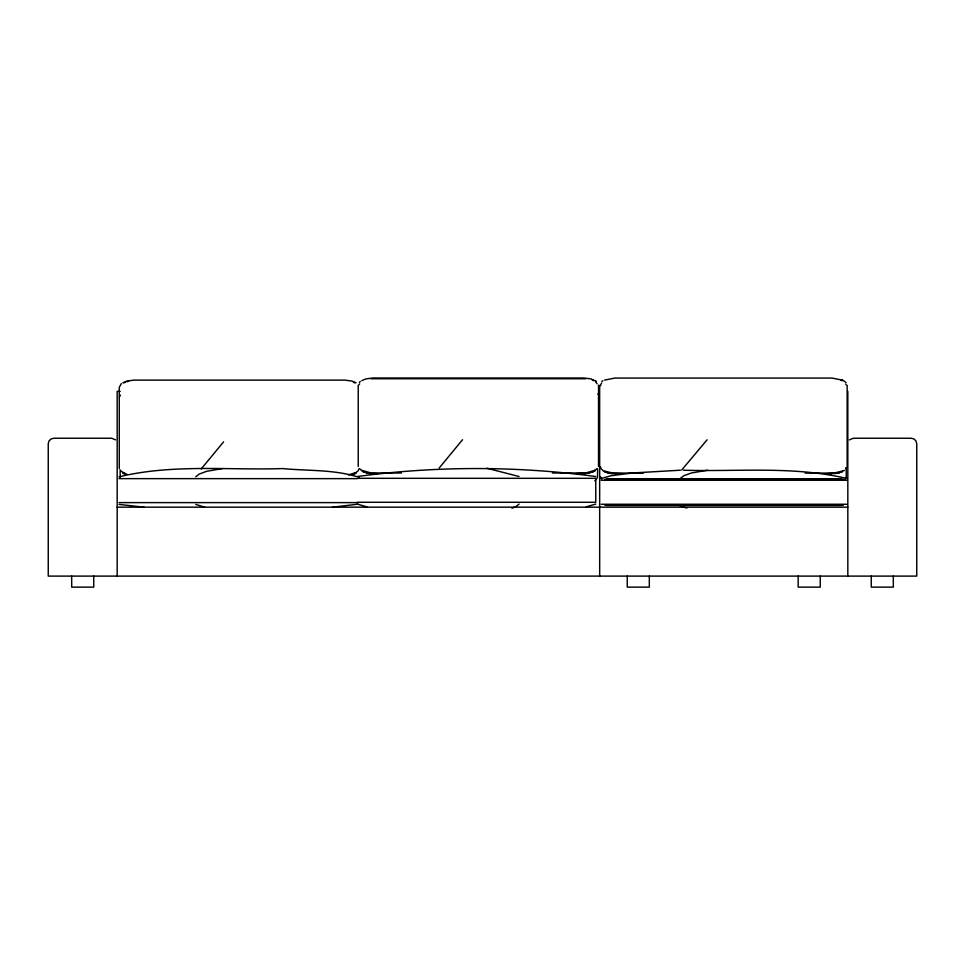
<?xml version="1.0" encoding="UTF-8"?>
<svg xmlns="http://www.w3.org/2000/svg" width="965" height="965" viewBox="0 0 965 965"><rect width="100%" height="100%" fill="white"/><g stroke="black" fill="none" stroke-linecap="round" stroke-linejoin="round"><path stroke-width="1.45" d="M358.546 469.883L358.666 469.002M600.58 385.686L600.7 384.806M119.419 396.929L120.408 395.119M359.245 384.697L359.595 383.829M845.738 468.701L846.112 467.832M358.196 470.751L354.625 473.791M597.154 468.604L592.233 472.223M601.062 383.937L601.665 383.093M681.7 470.027L707.08 439.835M845.147 479.412L846.233 476.819L846.233 467.784M201.215 468.93L223.566 441.886M439.244 467.953L462.524 439.738M359.378 382.369L360.295 381.452M849.441 439.859L853.337 438.243L911.237 438.243L913.988 438.979L916.014 441.005L916.75 443.755L916.75 576.105L48.25 576.105L48.25 443.755L48.986 441.005L51.012 438.979L53.763 438.243L111.663 438.243L115.559 439.859M121.337 383.6L119.274 387.351L119.274 468.64M195.75 476.843L199.152 474.092L206.582 471.33L222.433 468.568M519.049 504.08L515.648 506.842L511.933 508.217M680.265 478.483L683.763 475.733L691.423 472.971L707.743 470.208M332.491 507.168L358.16 504.152M594.778 480.847L597.504 477.603L597.625 469.195M601.786 381.549L602.872 380.777M844.327 470.341L840.672 472.319M122.832 382.816L126.946 381.042L133.942 380.114L344.879 380.114L351.887 381.042L356.001 382.816M361.791 380.668L365.904 378.895L372.912 377.978L583.849 377.978L590.845 378.895L594.959 380.668M356.001 472.464L348.51 474.925M356.001 473.176L351.767 474.864M594.959 470.317L585.671 472.959L552.45 473.007M594.959 471.029L589.108 473.115M124.039 382.852L125.426 382.261M604.572 380.089L614.765 378.075L832.035 378.075L842.24 380.089M842.24 471.089L833.917 473.055L805.136 473.115M842.24 471.813L837.463 473.212M351.887 474.949L353.407 474.454M119.033 476.843C172.373 463.876 228.379 470.365 282.709 468.568C307.365 470.98 332.889 469.388 356.821 476.638M586.225 506.842L595.767 504.08M601.243 478.483L611.074 475.733L632.545 472.971M126.946 381.754L128.586 381.356M839.248 472.898L826.052 473.719M589.205 473.2L576.358 473.622M357.267 476.517C436.482 465.89 516.552 465.89 595.767 476.517M833.881 473.67L835.702 473.489M632.63 472.971L680.373 470.208M371.091 378.75L585.671 378.75M585.671 473.67L576.37 473.731M120.191 391.368L117.175 391.368L117.175 576.105M683.594 470.208C737.827 471.837 793.628 465.842 846.896 478.483M401.38 473.007L371.091 472.959L361.791 470.317M643.414 473.115L612.896 473.055L604.572 471.089M377.411 473.622L369.281 473.489L362.997 471.716M614.777 473.719L622.316 473.719L609.253 473.296M372.912 473.731L377.399 473.731M826.052 473.827L832.035 473.827M357.267 478.314L595.767 478.314L595.767 502.282L357.267 502.282M119.033 478.64L357.412 478.64M606.261 479.147L841.89 479.147M604.753 479.388L843.398 479.388M606.261 479.617L841.89 479.617M601.243 480.281L846.896 480.281M119.033 502.62L357.412 502.62M601.243 504.261L846.896 504.261M606.261 504.924L841.89 504.924M604.753 505.153L843.398 505.153M606.261 505.395L841.89 505.395M117.175 507.168L847.825 507.168M611.098 473.489L612.92 473.67M119.033 504.418L144.075 507.168M609.349 473.212L604.572 471.813M366.024 472.717L367.641 473.115M486.939 468.242L519.049 476.517M357.979 504.297L366.809 506.842M680.265 506.058L686.827 508.024M195.75 504.418L204.677 507.168M607.685 472.814L603.511 471.077L601.062 468.701M126.946 474.237L122.832 472.464M840.817 380.21L842.24 380.801M592.365 380.114L593.752 380.705M353.407 382.261L354.794 382.852M363.166 471.644L364.517 472.223M125.559 474.37L120.637 470.751M125.426 474.454L122.832 473.176M842.638 380.065L845.979 382.466M595.393 380.68L596.454 381.452M361.984 470.98L359.595 468.604M595.779 382.2L597.154 383.829M601.665 479.412L600.58 476.819M845.738 383.937L846.112 384.806M597.998 393.865L598.372 394.781M600.58 466.951L600.7 467.832M359.125 476.722L359.245 477.603M893.313 576.105L893.313 587.13L871.262 587.13L871.262 576.105M847.825 391.368L847.825 576.105M847.149 385.3L847.149 466.59M820.25 576.105L820.25 587.13L798.188 587.13L798.188 576.105M649.312 576.105L649.312 587.13L627.25 587.13L627.25 576.105M599.651 385.3L599.675 576.105M598.517 385.204L598.517 466.493M358.232 385.204L358.232 466.493M120.167 469.834L120.167 477.361M93.738 576.105L93.738 587.13L71.687 587.13L71.687 576.105"/></g></svg>
